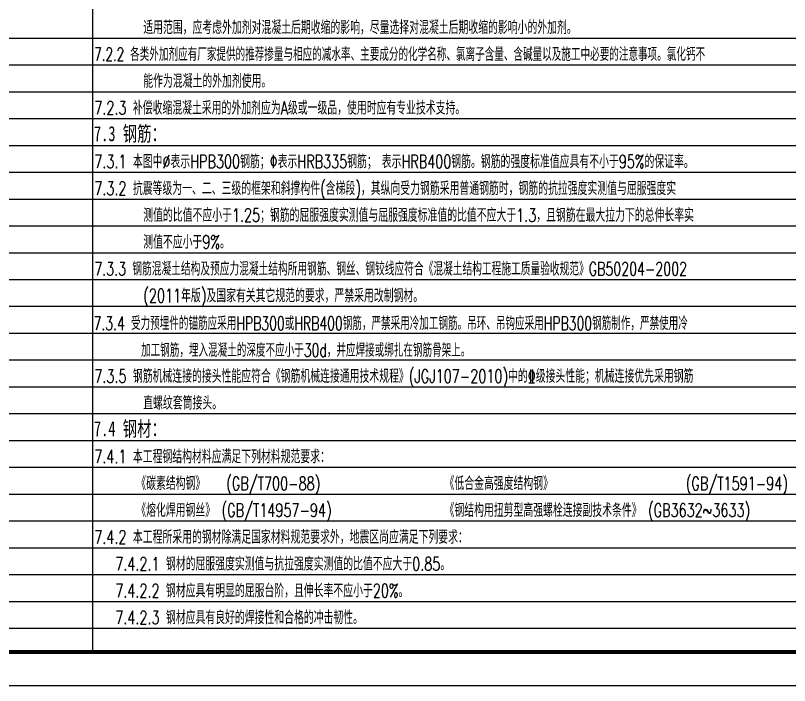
# Model space of a CAD drawing. Extents: x -441005 to 725361, y -182459 to 319313.
# Drawn here: x -388261 to -365159, y -86950 to -66966 of the extents above; entities that cross this region are included whole.
import ezdxf

# ---------------------------------------------------------------- set-up
doc = ezdxf.new("R2010")
doc.units = 0
doc.header["$LTSCALE"] = 100
doc.layers.get('0').update_dxf_attribs({"linetype": 'CONTINUOUS'})
doc.layers.get('Defpoints').update_dxf_attribs({"linetype": 'CONTINUOUS'})
doc.layers.add('图框', color=7, linetype='CONTINUOUS')
doc.layers.add('总说明', color=7, linetype='CONTINUOUS')
doc.styles.add('图名', font='simhei_1.ttf')
doc.styles.add('总说明', font='romans.shx', dxfattribs={"width": 0.8, "bigfont": 'dxfs.shx'})

# ---------------------------------------------------------------- blocks, each defined once
blk = doc.blocks.new('A2+1_2')
at = {"layer": '图框'}
blk.add_lwpolyline([(0, 0), (89100, 0), (89100, 42000), (0, 42000)], close=True, dxfattribs=at)
at = {"layer": '图框', "const_width": 120}
blk.add_lwpolyline([(2500, 1000), (88100, 1000), (88100, 41000), (2500, 41000)], close=True, dxfattribs=at)

msp = doc.modelspace()

# ---------------------------------------------------------------- linework, layer by layer
at = {"layer": 'Defpoints', "color": 1}
for p, q in [((-385955.1, -85950), (-385955.1, -45950)), ((-359905.1, -67650.1), (-438605.1, -67650.1)), ((-359905.1, -68450.1), (-438605.1, -68450.1)), ((-359905.1, -69250.1), (-438605.1, -69250.1)), ((-359905.1, -70050.1), (-438605.1, -70050.1)), ((-359905.1, -70850.1), (-438605.1, -70850.1)), ((-359905.1, -71650.1), (-438605.1, -71650.1)), ((-359905.1, -72450.1), (-438605.1, -72450.1)), ((-359905.1, -73250.1), (-438605.1, -73250.1)), ((-359905.1, -74050.1), (-438605.1, -74050.1)), ((-359905.1, -74850.1), (-438605.1, -74850.1)), ((-359905.1, -75650.1), (-438605.1, -75650.1)), ((-359905.1, -76450.1), (-438605.1, -76450.1)), ((-359905.1, -77250.1), (-438605.1, -77250.1)), ((-359905.1, -78050.1), (-438605.1, -78050.1)), ((-359905.1, -78850.1), (-438605.1, -78850.1)), ((-359905.1, -79650.1), (-438605.1, -79650.1)), ((-359905.1, -80450.1), (-438605.1, -80450.1)), ((-359905.1, -81250.1), (-438605.1, -81250.1)), ((-359905.1, -82050.1), (-438605.1, -82050.1)), ((-359905.1, -82850.1), (-438605.1, -82850.1)), ((-359905.1, -83650.1), (-438605.1, -83650.1)), ((-359905.1, -84450.1), (-438605.1, -84450.1)), ((-359905.1, -85250.1), (-438605.1, -85250.1))]:
    msp.add_line(p, q, dxfattribs=at)

# ---------------------------------------------------------------- block references
msp.add_blockref('A2+1_2', (-441005.1, -86950))

# ---------------------------------------------------------------- texts
at = {"layer": '总说明'}
for s, height, style, width, p in [('       适用范围，应考虑外加剂对混凝土后期收缩的影响，尽量选择对混凝土后期收缩的影响小的外加剂。', 400, '总说明', 0.7, (-385908.1, -67522.1)), ('7.2.2 各类外加剂应有厂家提供的推荐掺量与相应的减水率、主要成分的化学名称、氯离子含量、含碱量以及施工中必要的注意事项。氯化钙不', 400, '总说明', 0.65, (-385908.1, -68322.1)), ('       能作为混凝土的外加剂使用。', 400, '总说明', 0.7, (-385908.1, -69122.1)), ('7.2.3 补偿收缩混凝土采用的外加剂应为A级或一级品，使用时应有专业技术支持。', 400, '总说明', 0.7, (-385908.1, -69922.1)), ('7.3 钢筋：', 450, '图名', 0.7, (-385918.3, -70714.6)), ('7.3.1 本图中%%129表示HPB300钢筋；%%130表示HRB335钢筋；%%160表示HRB400钢筋。钢筋的强度标准值应具有不小于95%的保证率。', 400, '总说明', 0.7, (-385908.1, -71522.1)), ('7.3.2 抗震等级为一、二、三级的框架和斜撑构件(含梯段)，其纵向受力钢筋采用普通钢筋时，钢筋的抗拉强度实测值与屈服强度实', 400, '总说明', 0.7, (-385908.1, -72322.1)), ('       测值的比值不应小于1.25；钢筋的屈服强度实测值与屈服强度标准值的比值不应大于1.3，且钢筋在最大拉力下的总伸长率实', 400, '总说明', 0.7, (-385908.1, -73122.1)), ('       测值不应小于9%。', 400, '总说明', 0.7, (-385908.1, -73922.1)), ('7.3.3 钢筋混凝土结构及预应力混凝土结构所用钢筋、钢丝、钢铰线应符合《混凝土结构工程施工质量验收规范》GB50204-2002', 400, '总说明', 0.69, (-385908.1, -74722.1)), ('       (2011年版)及国家有关其它规范的要求，严禁采用改制钢材。', 400, '总说明', 0.7, (-385908.1, -75522.1)), ('7.3.4 受力预埋件的锚筋应采用HPB300或HRB400钢筋，严禁采用冷加工钢筋。吊环、吊钩应采用HPB300钢筋制作，严禁使用冷', 400, '总说明', 0.68, (-385930.9, -76347.5)), ('       加工钢筋，埋入混凝土的深度不应小于30d，并应焊接或绑扎在钢筋骨架上。', 400, '总说明', 0.68, (-385930.9, -77147.5)), ('7.3.5 钢筋机械连接的接头性能应符合《钢筋机械连接通用技术规程》(JGJ107-2010)中的%%132级接头性能；机械连接优先采用钢筋', 400, '总说明', 0.7, (-385908.1, -77922.1)), ('       直螺纹套筒接头。', 400, '总说明', 0.7, (-385908.1, -78722.1)), ('7.4 钢材：', 450, '图名', 0.7, (-385918.3, -79514.6)), ('7.4.1 本工程钢结构材料应满足下列材料规范要求：', 400, '总说明', 0.7, (-385908.1, -80322.1)), ('      《碳素结构钢》   (GB/T700-88)      ', 400, '总说明', 0.7, (-385908.1, -81122.1)), ('      《低合金高强度结构钢》                   (GB/T1591-94)      ', 400, '总说明', 0.7, (-376706.9, -81122.1)), ('      《熔化焊用钢丝》 (GB/T14957-94)      ', 400, '总说明', 0.7, (-385908.1, -81922.1)), ('      《钢结构用扭剪型高强螺栓连接副技术条件》 (GB3632~3633)      ', 400, '总说明', 0.7, (-376706.9, -81922.1)), ('7.4.2 本工程所采用的钢材除满足国家材料规范要求外，地震区尚应满足下列要求：', 400, '总说明', 0.7, (-385908.1, -82722.1)), ('   7.4.2.1 钢材的屈服强度实测值与抗拉强度实测值的比值不应大于0.85。', 400, '总说明', 0.7, (-385908.1, -83522.1)), ('   7.4.2.2 钢材应具有明显的屈服台阶，且伸长率不应小于20%。', 400, '总说明', 0.7, (-385908.1, -84322.1)), ('   7.4.2.3 钢材应具有良好的焊接性和合格的冲击韧性。', 400, '总说明', 0.7, (-385908.1, -85122.1))]:
    msp.add_text(s, height=height, dxfattribs=dict(at, style=style, width=width)).set_placement(p)

doc.saveas('drawing.dxf')
